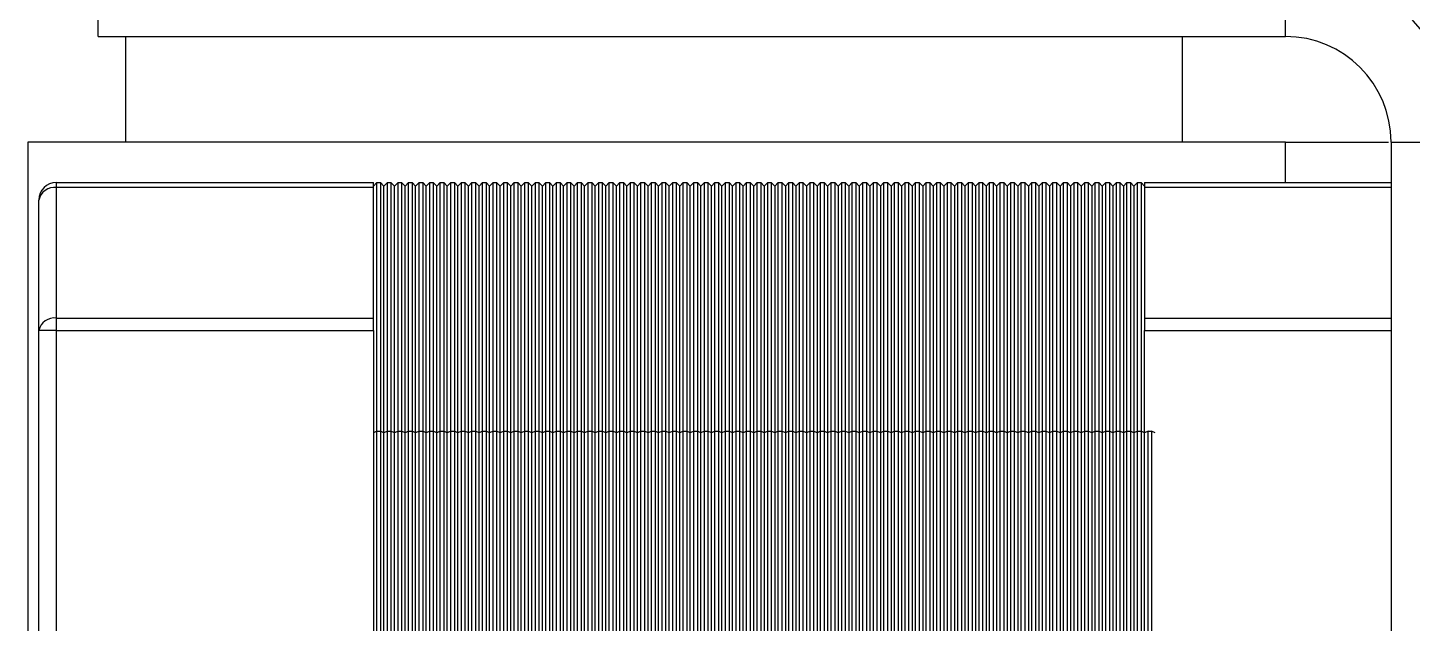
# Model space of a CAD drawing. Header units: millimetres. Extents: x -358 to 836, y 5 to 1249.
# Drawn here: x 253.97 to 293.29, y 1176.97 to 1193.9 of the extents above; entities that cross this region are included whole.
import ezdxf

# ---------------------------------------------------------------- set-up
doc = ezdxf.new("R2010")
doc.units = ezdxf.units.MM

msp = doc.modelspace()

# ---------------------------------------------------------------- linework, layer by layer
at = {"color": 7, "linetype": 'Continuous', "lineweight": 25}
for p, q in [((255.971, 1193.645), (255.971, 1195.645)), ((289.688, 1193.645), (289.688, 1195.645)), ((255.971, 1193.645), (289.688, 1193.645)), ((256.755, 1190.645), (256.755, 1193.645)), ((286.755, 1193.645), (286.755, 1190.645)), ((253.971, 1190.645), (253.971, 1140.148)), ((289.688, 1190.645), (253.971, 1190.645)), ((289.688, 1190.645), (292.612, 1190.645)), ((292.688, 1190.645), (292.688, 1147.345)), ((292.688, 1190.645), (293.897, 1190.645)), ((254.788, 1189.349), (254.788, 1189.495)), ((254.788, 1189.495), (263.788, 1189.495)), ((263.888, 1189.495), (263.788, 1189.395)), ((263.788, 1189.349), (263.788, 1189.495)), ((263.888, 1182.424), (263.888, 1189.495)), ((263.888, 1189.495), (263.988, 1189.495)), ((263.988, 1189.495), (263.988, 1182.424)), ((264.088, 1189.395), (263.988, 1189.495)), ((264.188, 1189.495), (264.088, 1189.395)), ((264.188, 1182.424), (264.188, 1189.495)), ((264.188, 1189.495), (264.288, 1189.495)), ((264.288, 1189.495), (264.288, 1182.424)), ((264.388, 1189.395), (264.288, 1189.495)), ((264.488, 1189.495), (264.388, 1189.395)), ((264.488, 1182.424), (264.488, 1189.495)), ((264.488, 1189.495), (264.588, 1189.495)), ((264.588, 1189.495), (264.588, 1182.424)), ((264.688, 1189.395), (264.588, 1189.495)), ((264.788, 1189.495), (264.688, 1189.395)), ((264.788, 1182.424), (264.788, 1189.495)), ((264.788, 1189.495), (264.888, 1189.495)), ((264.888, 1189.495), (264.888, 1182.424)), ((264.988, 1189.395), (264.888, 1189.495)), ((265.088, 1189.495), (264.988, 1189.395)), ((265.088, 1182.424), (265.088, 1189.495)), ((265.088, 1189.495), (265.188, 1189.495)), ((265.188, 1189.495), (265.188, 1182.424)), ((265.288, 1189.395), (265.188, 1189.495)), ((265.388, 1189.495), (265.288, 1189.395)), ((265.388, 1182.424), (265.388, 1189.495)), ((265.388, 1189.495), (265.488, 1189.495)), ((265.488, 1189.495), (265.488, 1182.424)), ((265.588, 1189.395), (265.488, 1189.495)), ((265.688, 1189.495), (265.588, 1189.395)), ((265.688, 1182.424), (265.688, 1189.495)), ((265.688, 1189.495), (265.788, 1189.495)), ((265.788, 1189.495), (265.788, 1182.424)), ((265.888, 1189.395), (265.788, 1189.495)), ((265.988, 1189.495), (265.888, 1189.395)), ((265.988, 1182.424), (265.988, 1189.495)), ((265.988, 1189.495), (266.088, 1189.495)), ((266.088, 1189.495), (266.088, 1182.424)), ((266.188, 1189.395), (266.088, 1189.495)), ((266.288, 1189.495), (266.188, 1189.395)), ((266.288, 1182.424), (266.288, 1189.495)), ((266.288, 1189.495), (266.388, 1189.495)), ((266.388, 1189.495), (266.388, 1182.424)), ((266.488, 1189.395), (266.388, 1189.495)), ((266.588, 1189.495), (266.488, 1189.395)), ((266.588, 1182.424), (266.588, 1189.495)), ((266.588, 1189.495), (266.688, 1189.495)), ((266.688, 1189.495), (266.688, 1182.424)), ((266.788, 1189.395), (266.688, 1189.495)), ((266.888, 1189.495), (266.788, 1189.395)), ((266.888, 1182.424), (266.888, 1189.495)), ((266.888, 1189.495), (266.988, 1189.495)), ((266.988, 1189.495), (266.988, 1182.424)), ((267.088, 1189.395), (266.988, 1189.495)), ((267.188, 1189.495), (267.088, 1189.395)), ((267.188, 1182.424), (267.188, 1189.495)), ((267.188, 1189.495), (267.288, 1189.495)), ((267.288, 1189.495), (267.288, 1182.424)), ((267.388, 1189.395), (267.288, 1189.495)), ((267.488, 1189.495), (267.388, 1189.395)), ((267.488, 1182.424), (267.488, 1189.495)), ((267.488, 1189.495), (267.588, 1189.495)), ((267.588, 1189.495), (267.588, 1182.424)), ((267.688, 1189.395), (267.588, 1189.495)), ((267.788, 1189.495), (267.688, 1189.395)), ((267.788, 1182.424), (267.788, 1189.495)), ((267.788, 1189.495), (267.888, 1189.495)), ((267.888, 1189.495), (267.888, 1182.424)), ((267.988, 1189.395), (267.888, 1189.495)), ((268.088, 1189.495), (267.988, 1189.395)), ((268.088, 1182.424), (268.088, 1189.495)), ((268.088, 1189.495), (268.188, 1189.495)), ((268.188, 1189.495), (268.188, 1182.424)), ((268.288, 1189.395), (268.188, 1189.495)), ((268.388, 1189.495), (268.288, 1189.395)), ((268.388, 1182.424), (268.388, 1189.495)), ((268.388, 1189.495), (268.488, 1189.495)), ((268.488, 1189.495), (268.488, 1182.424)), ((268.588, 1189.395), (268.488, 1189.495)), ((268.688, 1189.495), (268.588, 1189.395)), ((268.688, 1182.424), (268.688, 1189.495)), ((268.688, 1189.495), (268.788, 1189.495)), ((268.788, 1189.495), (268.788, 1182.424)), ((268.888, 1189.395), (268.788, 1189.495)), ((268.988, 1189.495), (268.888, 1189.395)), ((268.988, 1182.424), (268.988, 1189.495)), ((268.988, 1189.495), (269.088, 1189.495)), ((269.088, 1189.495), (269.088, 1182.424)), ((269.188, 1189.395), (269.088, 1189.495)), ((269.288, 1189.495), (269.188, 1189.395)), ((269.288, 1182.424), (269.288, 1189.495)), ((269.288, 1189.495), (269.388, 1189.495)), ((269.388, 1189.495), (269.388, 1182.424)), ((269.488, 1189.395), (269.388, 1189.495)), ((269.588, 1189.495), (269.488, 1189.395)), ((269.588, 1182.424), (269.588, 1189.495)), ((269.588, 1189.495), (269.688, 1189.495)), ((269.688, 1189.495), (269.688, 1182.424)), ((269.788, 1189.395), (269.688, 1189.495)), ((269.888, 1189.495), (269.788, 1189.395)), ((269.888, 1182.424), (269.888, 1189.495)), ((269.888, 1189.495), (269.988, 1189.495)), ((269.988, 1189.495), (269.988, 1182.424)), ((270.088, 1189.395), (269.988, 1189.495)), ((270.188, 1189.495), (270.088, 1189.395)), ((270.188, 1182.424), (270.188, 1189.495)), ((270.188, 1189.495), (270.288, 1189.495)), ((270.288, 1189.495), (270.288, 1182.424)), ((270.388, 1189.395), (270.288, 1189.495)), ((270.488, 1189.495), (270.388, 1189.395)), ((270.488, 1182.424), (270.488, 1189.495)), ((270.488, 1189.495), (270.588, 1189.495)), ((270.588, 1189.495), (270.588, 1182.424)), ((270.688, 1189.395), (270.588, 1189.495)), ((270.788, 1189.495), (270.688, 1189.395)), ((270.788, 1182.424), (270.788, 1189.495)), ((270.788, 1189.495), (270.888, 1189.495)), ((270.888, 1189.495), (270.888, 1182.424)), ((270.988, 1189.395), (270.888, 1189.495)), ((271.088, 1189.495), (270.988, 1189.395)), ((271.088, 1182.424), (271.088, 1189.495)), ((271.088, 1189.495), (271.188, 1189.495)), ((271.188, 1189.495), (271.188, 1182.424)), ((271.288, 1189.395), (271.188, 1189.495)), ((271.388, 1189.495), (271.288, 1189.395)), ((271.388, 1182.424), (271.388, 1189.495)), ((271.388, 1189.495), (271.488, 1189.495)), ((271.488, 1189.495), (271.488, 1182.424)), ((271.588, 1189.395), (271.488, 1189.495)), ((271.688, 1189.495), (271.588, 1189.395)), ((271.688, 1182.424), (271.688, 1189.495)), ((271.688, 1189.495), (271.788, 1189.495)), ((271.788, 1189.495), (271.788, 1182.424)), ((271.888, 1189.395), (271.788, 1189.495)), ((271.988, 1189.495), (271.888, 1189.395)), ((271.988, 1182.424), (271.988, 1189.495)), ((271.988, 1189.495), (272.088, 1189.495)), ((272.088, 1189.495), (272.088, 1182.424)), ((272.188, 1189.395), (272.088, 1189.495)), ((272.288, 1189.495), (272.188, 1189.395)), ((272.288, 1182.424), (272.288, 1189.495)), ((272.288, 1189.495), (272.388, 1189.495)), ((272.388, 1189.495), (272.388, 1182.424)), ((272.488, 1189.395), (272.388, 1189.495)), ((272.588, 1189.495), (272.488, 1189.395)), ((272.588, 1182.424), (272.588, 1189.495)), ((272.588, 1189.495), (272.688, 1189.495)), ((272.688, 1189.495), (272.688, 1182.424)), ((272.788, 1189.395), (272.688, 1189.495)), ((272.888, 1189.495), (272.788, 1189.395)), ((272.888, 1182.424), (272.888, 1189.495)), ((272.888, 1189.495), (272.988, 1189.495)), ((272.988, 1189.495), (272.988, 1182.424)), ((273.088, 1189.395), (272.988, 1189.495)), ((273.188, 1189.495), (273.088, 1189.395)), ((273.188, 1182.424), (273.188, 1189.495)), ((273.188, 1189.495), (273.288, 1189.495)), ((273.288, 1189.495), (273.288, 1182.424)), ((273.388, 1189.395), (273.288, 1189.495)), ((273.488, 1189.495), (273.388, 1189.395)), ((273.488, 1182.424), (273.488, 1189.495)), ((273.488, 1189.495), (273.588, 1189.495)), ((273.588, 1189.495), (273.588, 1182.424)), ((273.688, 1189.395), (273.588, 1189.495)), ((273.788, 1189.495), (273.688, 1189.395)), ((273.788, 1182.424), (273.788, 1189.495)), ((273.788, 1189.495), (273.888, 1189.495)), ((273.888, 1189.495), (273.888, 1182.424)), ((273.988, 1189.395), (273.888, 1189.495)), ((274.088, 1189.495), (273.988, 1189.395)), ((274.088, 1182.424), (274.088, 1189.495)), ((274.088, 1189.495), (274.188, 1189.495)), ((274.188, 1189.495), (274.188, 1182.424)), ((274.288, 1189.395), (274.188, 1189.495)), ((274.388, 1189.495), (274.288, 1189.395)), ((274.388, 1182.424), (274.388, 1189.495)), ((274.388, 1189.495), (274.488, 1189.495)), ((274.488, 1189.495), (274.488, 1182.424)), ((274.588, 1189.395), (274.488, 1189.495)), ((274.688, 1189.495), (274.588, 1189.395)), ((274.688, 1182.424), (274.688, 1189.495)), ((274.688, 1189.495), (274.788, 1189.495)), ((274.788, 1189.495), (274.788, 1182.424)), ((274.888, 1189.395), (274.788, 1189.495)), ((274.988, 1189.495), (274.888, 1189.395)), ((274.988, 1182.424), (274.988, 1189.495)), ((274.988, 1189.495), (275.088, 1189.495)), ((275.088, 1189.495), (275.088, 1182.424)), ((275.188, 1189.395), (275.088, 1189.495)), ((275.288, 1189.495), (275.188, 1189.395)), ((275.288, 1182.424), (275.288, 1189.495)), ((275.288, 1189.495), (275.388, 1189.495)), ((275.388, 1189.495), (275.388, 1182.424)), ((275.488, 1189.395), (275.388, 1189.495)), ((275.588, 1189.495), (275.488, 1189.395)), ((275.588, 1182.424), (275.588, 1189.495)), ((275.588, 1189.495), (275.688, 1189.495)), ((275.688, 1189.495), (275.688, 1182.424)), ((275.788, 1189.395), (275.688, 1189.495)), ((275.888, 1189.495), (275.788, 1189.395)), ((275.888, 1182.424), (275.888, 1189.495)), ((275.888, 1189.495), (275.988, 1189.495)), ((275.988, 1189.495), (275.988, 1182.424)), ((276.088, 1189.395), (275.988, 1189.495)), ((276.188, 1189.495), (276.088, 1189.395)), ((276.188, 1182.424), (276.188, 1189.495)), ((276.188, 1189.495), (276.288, 1189.495)), ((276.288, 1189.495), (276.288, 1182.424)), ((276.388, 1189.395), (276.288, 1189.495)), ((276.488, 1189.495), (276.388, 1189.395)), ((276.488, 1182.424), (276.488, 1189.495)), ((276.488, 1189.495), (276.588, 1189.495)), ((276.588, 1189.495), (276.588, 1182.424)), ((276.688, 1189.395), (276.588, 1189.495)), ((276.788, 1189.495), (276.688, 1189.395)), ((276.788, 1182.424), (276.788, 1189.495)), ((276.788, 1189.495), (276.888, 1189.495)), ((276.888, 1189.495), (276.888, 1182.424)), ((276.988, 1189.395), (276.888, 1189.495)), ((277.088, 1189.495), (276.988, 1189.395)), ((277.088, 1182.424), (277.088, 1189.495)), ((277.088, 1189.495), (277.188, 1189.495)), ((277.188, 1189.495), (277.188, 1182.424)), ((277.288, 1189.395), (277.188, 1189.495)), ((277.388, 1189.495), (277.288, 1189.395)), ((277.388, 1182.424), (277.388, 1189.495)), ((277.388, 1189.495), (277.488, 1189.495)), ((277.488, 1189.495), (277.488, 1182.424)), ((277.588, 1189.395), (277.488, 1189.495)), ((277.688, 1189.495), (277.588, 1189.395)), ((277.688, 1182.424), (277.688, 1189.495)), ((277.688, 1189.495), (277.788, 1189.495)), ((277.788, 1189.495), (277.788, 1182.424)), ((277.888, 1189.395), (277.788, 1189.495)), ((277.988, 1189.495), (277.888, 1189.395)), ((277.988, 1182.424), (277.988, 1189.495)), ((277.988, 1189.495), (278.088, 1189.495)), ((278.088, 1189.495), (278.088, 1182.424)), ((278.188, 1189.395), (278.088, 1189.495)), ((278.288, 1189.495), (278.188, 1189.395)), ((278.288, 1182.424), (278.288, 1189.495)), ((278.288, 1189.495), (278.388, 1189.495)), ((278.388, 1189.495), (278.388, 1182.424)), ((278.488, 1189.395), (278.388, 1189.495)), ((278.588, 1189.495), (278.488, 1189.395)), ((278.588, 1182.424), (278.588, 1189.495)), ((278.588, 1189.495), (278.688, 1189.495)), ((278.688, 1189.495), (278.688, 1182.424)), ((278.788, 1189.395), (278.688, 1189.495)), ((278.888, 1189.495), (278.788, 1189.395)), ((278.888, 1182.424), (278.888, 1189.495)), ((278.888, 1189.495), (278.988, 1189.495)), ((278.988, 1189.495), (278.988, 1182.424)), ((279.088, 1189.395), (278.988, 1189.495)), ((279.188, 1189.495), (279.088, 1189.395)), ((279.188, 1182.424), (279.188, 1189.495)), ((279.188, 1189.495), (279.288, 1189.495)), ((279.288, 1189.495), (279.288, 1182.424)), ((279.388, 1189.395), (279.288, 1189.495)), ((279.488, 1189.495), (279.388, 1189.395)), ((279.488, 1182.424), (279.488, 1189.495)), ((279.488, 1189.495), (279.588, 1189.495)), ((279.588, 1189.495), (279.588, 1182.424)), ((279.688, 1189.395), (279.588, 1189.495)), ((279.788, 1189.495), (279.688, 1189.395)), ((279.788, 1182.424), (279.788, 1189.495)), ((279.788, 1189.495), (279.888, 1189.495)), ((279.888, 1189.495), (279.888, 1182.424)), ((279.988, 1189.395), (279.888, 1189.495)), ((280.088, 1189.495), (279.988, 1189.395)), ((280.088, 1182.424), (280.088, 1189.495)), ((280.088, 1189.495), (280.188, 1189.495)), ((280.188, 1189.495), (280.188, 1182.424)), ((280.288, 1189.395), (280.188, 1189.495)), ((280.388, 1189.495), (280.288, 1189.395)), ((280.388, 1182.424), (280.388, 1189.495)), ((280.388, 1189.495), (280.488, 1189.495)), ((280.488, 1189.495), (280.488, 1182.424)), ((280.588, 1189.395), (280.488, 1189.495)), ((280.688, 1189.495), (280.588, 1189.395)), ((280.688, 1182.424), (280.688, 1189.495)), ((280.688, 1189.495), (280.788, 1189.495)), ((280.788, 1189.495), (280.788, 1182.424)), ((280.888, 1189.395), (280.788, 1189.495)), ((280.988, 1189.495), (280.888, 1189.395)), ((280.988, 1182.424), (280.988, 1189.495)), ((280.988, 1189.495), (281.088, 1189.495)), ((281.088, 1189.495), (281.088, 1182.424)), ((281.188, 1189.395), (281.088, 1189.495)), ((281.288, 1189.495), (281.188, 1189.395)), ((281.288, 1182.424), (281.288, 1189.495)), ((281.288, 1189.495), (281.388, 1189.495)), ((281.388, 1189.495), (281.388, 1182.424)), ((281.488, 1189.395), (281.388, 1189.495)), ((281.588, 1189.495), (281.488, 1189.395)), ((281.588, 1182.424), (281.588, 1189.495)), ((281.588, 1189.495), (281.688, 1189.495)), ((281.688, 1189.495), (281.688, 1182.424)), ((281.788, 1189.395), (281.688, 1189.495)), ((281.888, 1189.495), (281.788, 1189.395)), ((281.888, 1182.424), (281.888, 1189.495)), ((281.888, 1189.495), (281.988, 1189.495)), ((281.988, 1189.495), (281.988, 1182.424)), ((282.088, 1189.395), (281.988, 1189.495)), ((282.188, 1189.495), (282.088, 1189.395)), ((282.188, 1182.424), (282.188, 1189.495)), ((282.188, 1189.495), (282.288, 1189.495)), ((282.288, 1189.495), (282.288, 1182.424)), ((282.388, 1189.395), (282.288, 1189.495)), ((282.488, 1189.495), (282.388, 1189.395)), ((282.488, 1182.424), (282.488, 1189.495)), ((282.488, 1189.495), (282.588, 1189.495)), ((282.588, 1189.495), (282.588, 1182.424)), ((282.688, 1189.395), (282.588, 1189.495)), ((282.788, 1189.495), (282.688, 1189.395)), ((282.788, 1182.424), (282.788, 1189.495)), ((282.788, 1189.495), (282.888, 1189.495)), ((282.888, 1189.495), (282.888, 1182.424)), ((282.988, 1189.395), (282.888, 1189.495)), ((283.088, 1189.495), (282.988, 1189.395)), ((283.088, 1182.424), (283.088, 1189.495)), ((283.088, 1189.495), (283.188, 1189.495)), ((283.188, 1189.495), (283.188, 1182.424)), ((283.288, 1189.395), (283.188, 1189.495)), ((283.388, 1189.495), (283.288, 1189.395)), ((283.388, 1182.424), (283.388, 1189.495)), ((283.388, 1189.495), (283.488, 1189.495)), ((283.488, 1189.495), (283.488, 1182.424)), ((283.588, 1189.395), (283.488, 1189.495)), ((283.688, 1189.495), (283.588, 1189.395)), ((283.688, 1182.424), (283.688, 1189.495)), ((283.688, 1189.495), (283.788, 1189.495)), ((283.788, 1189.495), (283.788, 1182.424)), ((283.888, 1189.395), (283.788, 1189.495)), ((283.988, 1189.495), (283.888, 1189.395)), ((283.988, 1182.424), (283.988, 1189.495)), ((283.988, 1189.495), (284.088, 1189.495)), ((284.088, 1189.495), (284.088, 1182.424)), ((284.188, 1189.395), (284.088, 1189.495)), ((284.288, 1189.495), (284.188, 1189.395)), ((284.288, 1182.424), (284.288, 1189.495)), ((284.288, 1189.495), (284.388, 1189.495)), ((284.388, 1189.495), (284.388, 1182.424)), ((284.488, 1189.395), (284.388, 1189.495)), ((284.588, 1189.495), (284.488, 1189.395)), ((284.588, 1182.424), (284.588, 1189.495)), ((284.588, 1189.495), (284.688, 1189.495)), ((284.688, 1189.495), (284.688, 1182.424)), ((284.788, 1189.395), (284.688, 1189.495)), ((284.888, 1189.495), (284.788, 1189.395)), ((284.888, 1182.424), (284.888, 1189.495)), ((284.888, 1189.495), (284.988, 1189.495)), ((284.988, 1189.495), (284.988, 1182.424)), ((285.088, 1189.395), (284.988, 1189.495)), ((285.188, 1189.495), (285.088, 1189.395)), ((285.188, 1182.424), (285.188, 1189.495)), ((285.188, 1189.495), (285.288, 1189.495)), ((285.288, 1189.495), (285.288, 1182.424)), ((285.388, 1189.395), (285.288, 1189.495)), ((285.488, 1189.495), (285.388, 1189.395)), ((285.488, 1182.424), (285.488, 1189.495)), ((285.488, 1189.495), (285.588, 1189.495)), ((285.588, 1189.495), (285.588, 1182.424)), ((285.688, 1189.395), (285.588, 1189.495)), ((285.688, 1189.495), (292.688, 1189.495)), ((285.688, 1189.495), (285.688, 1189.349)), ((254.788, 1185.642), (254.788, 1189.349)), ((263.788, 1189.349), (254.788, 1189.349)), ((263.788, 1185.642), (263.788, 1189.349)), ((264.088, 1182.383), (264.088, 1189.395)), ((264.388, 1182.383), (264.388, 1189.395)), ((264.688, 1182.383), (264.688, 1189.395)), ((264.988, 1182.383), (264.988, 1189.395)), ((265.288, 1182.383), (265.288, 1189.395)), ((265.588, 1182.383), (265.588, 1189.395)), ((265.888, 1182.383), (265.888, 1189.395)), ((266.188, 1182.383), (266.188, 1189.395)), ((266.488, 1182.383), (266.488, 1189.395)), ((266.788, 1182.383), (266.788, 1189.395)), ((267.088, 1182.383), (267.088, 1189.395)), ((267.388, 1182.383), (267.388, 1189.395)), ((267.688, 1182.383), (267.688, 1189.395)), ((267.988, 1182.383), (267.988, 1189.395)), ((268.288, 1182.383), (268.288, 1189.395)), ((268.588, 1182.383), (268.588, 1189.395)), ((268.888, 1182.383), (268.888, 1189.395)), ((269.188, 1182.383), (269.188, 1189.395)), ((269.488, 1182.383), (269.488, 1189.395)), ((269.788, 1182.383), (269.788, 1189.395)), ((270.088, 1182.383), (270.088, 1189.395)), ((270.388, 1182.383), (270.388, 1189.395)), ((270.688, 1182.383), (270.688, 1189.395)), ((270.988, 1182.383), (270.988, 1189.395)), ((271.288, 1182.383), (271.288, 1189.395)), ((271.588, 1182.383), (271.588, 1189.395)), ((271.888, 1182.383), (271.888, 1189.395)), ((272.188, 1182.383), (272.188, 1189.395)), ((272.488, 1182.383), (272.488, 1189.395)), ((272.788, 1182.383), (272.788, 1189.395)), ((273.088, 1182.383), (273.088, 1189.395)), ((273.388, 1182.383), (273.388, 1189.395)), ((273.688, 1182.383), (273.688, 1189.395)), ((273.988, 1182.383), (273.988, 1189.395)), ((274.288, 1182.383), (274.288, 1189.395)), ((274.588, 1182.383), (274.588, 1189.395)), ((274.888, 1189.395), (274.888, 1182.383)), ((275.188, 1189.395), (275.188, 1182.383)), ((275.488, 1189.395), (275.488, 1182.383)), ((275.788, 1189.395), (275.788, 1182.383)), ((276.088, 1189.395), (276.088, 1182.383)), ((276.388, 1189.395), (276.388, 1182.383)), ((276.688, 1189.395), (276.688, 1182.383)), ((276.988, 1189.395), (276.988, 1182.383)), ((277.288, 1189.395), (277.288, 1182.383)), ((277.588, 1189.395), (277.588, 1182.383)), ((277.888, 1189.395), (277.888, 1182.383)), ((278.188, 1189.395), (278.188, 1182.383)), ((278.488, 1189.395), (278.488, 1182.383)), ((278.788, 1189.395), (278.788, 1182.383)), ((279.088, 1189.395), (279.088, 1182.383)), ((279.388, 1189.395), (279.388, 1182.383)), ((279.688, 1189.395), (279.688, 1182.383)), ((279.988, 1189.395), (279.988, 1182.383)), ((280.288, 1189.395), (280.288, 1182.383)), ((280.588, 1189.395), (280.588, 1182.383)), ((280.888, 1189.395), (280.888, 1182.383)), ((281.188, 1189.395), (281.188, 1182.383)), ((281.488, 1189.395), (281.488, 1182.383)), ((281.788, 1189.395), (281.788, 1182.383)), ((282.088, 1189.395), (282.088, 1182.383)), ((282.388, 1189.395), (282.388, 1182.383)), ((282.688, 1189.395), (282.688, 1182.383)), ((282.988, 1189.395), (282.988, 1182.383)), ((283.288, 1189.395), (283.288, 1182.383)), ((283.588, 1189.395), (283.588, 1182.383)), ((283.888, 1189.395), (283.888, 1182.383)), ((284.188, 1189.395), (284.188, 1182.383)), ((284.488, 1189.395), (284.488, 1182.383)), ((284.788, 1189.395), (284.788, 1182.383)), ((285.088, 1189.395), (285.088, 1182.383)), ((285.388, 1189.395), (285.388, 1182.383)), ((292.688, 1189.349), (285.688, 1189.349)), ((285.688, 1189.349), (285.688, 1185.642)), ((254.288, 1185.288), (254.288, 1188.995)), ((254.788, 1185.479), (254.788, 1185.642)), ((254.788, 1185.642), (263.788, 1185.642)), ((263.788, 1185.288), (263.788, 1185.642)), ((285.688, 1185.642), (292.688, 1185.642)), ((285.688, 1185.642), (285.688, 1185.288)), ((254.788, 1185.288), (254.288, 1185.288)), ((254.288, 1175.995), (254.288, 1185.288)), ((254.788, 1185.288), (254.788, 1185.479)), ((254.788, 1185.288), (263.788, 1185.288)), ((254.788, 1176.495), (254.788, 1185.288)), ((263.788, 1185.288), (263.788, 1176.495)), ((285.688, 1185.288), (292.688, 1185.288)), ((285.688, 1151.702), (285.688, 1185.288)), ((263.888, 1182.424), (263.788, 1182.383)), ((263.888, 1154.566), (263.888, 1182.424)), ((263.888, 1182.424), (263.988, 1182.424)), ((263.988, 1182.424), (263.988, 1154.566)), ((264.088, 1182.383), (263.988, 1182.424)), ((264.188, 1182.424), (264.088, 1182.383)), ((264.088, 1154.608), (264.088, 1182.383)), ((264.188, 1154.566), (264.188, 1182.424)), ((264.188, 1182.424), (264.288, 1182.424)), ((264.288, 1182.424), (264.288, 1154.566)), ((264.388, 1182.383), (264.288, 1182.424)), ((264.488, 1182.424), (264.388, 1182.383)), ((264.388, 1154.608), (264.388, 1182.383)), ((264.488, 1154.566), (264.488, 1182.424)), ((264.488, 1182.424), (264.588, 1182.424)), ((264.588, 1182.424), (264.588, 1154.566)), ((264.688, 1182.383), (264.588, 1182.424)), ((264.788, 1182.424), (264.688, 1182.383)), ((264.688, 1154.608), (264.688, 1182.383)), ((264.788, 1154.566), (264.788, 1182.424)), ((264.788, 1182.424), (264.888, 1182.424)), ((264.888, 1182.424), (264.888, 1154.566)), ((264.988, 1182.383), (264.888, 1182.424)), ((265.088, 1182.424), (264.988, 1182.383)), ((264.988, 1154.608), (264.988, 1182.383)), ((265.088, 1154.566), (265.088, 1182.424)), ((265.088, 1182.424), (265.188, 1182.424)), ((265.188, 1182.424), (265.188, 1154.566)), ((265.288, 1182.383), (265.188, 1182.424)), ((265.388, 1182.424), (265.288, 1182.383)), ((265.288, 1154.608), (265.288, 1182.383)), ((265.388, 1154.566), (265.388, 1182.424)), ((265.388, 1182.424), (265.488, 1182.424)), ((265.488, 1182.424), (265.488, 1154.566)), ((265.588, 1182.383), (265.488, 1182.424)), ((265.688, 1182.424), (265.588, 1182.383)), ((265.588, 1154.608), (265.588, 1182.383)), ((265.688, 1154.566), (265.688, 1182.424)), ((265.688, 1182.424), (265.788, 1182.424)), ((265.788, 1182.424), (265.788, 1154.566)), ((265.888, 1182.383), (265.788, 1182.424)), ((265.988, 1182.424), (265.888, 1182.383)), ((265.888, 1154.608), (265.888, 1182.383)), ((265.988, 1154.566), (265.988, 1182.424)), ((265.988, 1182.424), (266.088, 1182.424)), ((266.088, 1182.424), (266.088, 1154.566)), ((266.188, 1182.383), (266.088, 1182.424)), ((266.288, 1182.424), (266.188, 1182.383)), ((266.188, 1154.608), (266.188, 1182.383)), ((266.288, 1154.566), (266.288, 1182.424)), ((266.288, 1182.424), (266.388, 1182.424)), ((266.388, 1182.424), (266.388, 1154.566)), ((266.488, 1182.383), (266.388, 1182.424)), ((266.588, 1182.424), (266.488, 1182.383)), ((266.488, 1154.608), (266.488, 1182.383)), ((266.588, 1154.566), (266.588, 1182.424)), ((266.588, 1182.424), (266.688, 1182.424)), ((266.688, 1182.424), (266.688, 1154.566)), ((266.788, 1182.383), (266.688, 1182.424)), ((266.888, 1182.424), (266.788, 1182.383)), ((266.788, 1154.608), (266.788, 1182.383)), ((266.888, 1154.566), (266.888, 1182.424)), ((266.888, 1182.424), (266.988, 1182.424)), ((266.988, 1182.424), (266.988, 1154.566)), ((267.088, 1182.383), (266.988, 1182.424)), ((267.188, 1182.424), (267.088, 1182.383)), ((267.088, 1154.608), (267.088, 1182.383)), ((267.188, 1154.566), (267.188, 1182.424)), ((267.188, 1182.424), (267.288, 1182.424)), ((267.288, 1182.424), (267.288, 1154.566)), ((267.388, 1182.383), (267.288, 1182.424)), ((267.488, 1182.424), (267.388, 1182.383)), ((267.388, 1154.608), (267.388, 1182.383)), ((267.488, 1154.566), (267.488, 1182.424)), ((267.488, 1182.424), (267.588, 1182.424)), ((267.588, 1182.424), (267.588, 1154.566)), ((267.688, 1182.383), (267.588, 1182.424)), ((267.788, 1182.424), (267.688, 1182.383)), ((267.688, 1154.608), (267.688, 1182.383)), ((267.788, 1154.566), (267.788, 1182.424)), ((267.788, 1182.424), (267.888, 1182.424)), ((267.888, 1182.424), (267.888, 1154.566)), ((267.988, 1182.383), (267.888, 1182.424)), ((268.088, 1182.424), (267.988, 1182.383)), ((267.988, 1154.608), (267.988, 1182.383)), ((268.088, 1154.566), (268.088, 1182.424)), ((268.088, 1182.424), (268.188, 1182.424)), ((268.188, 1182.424), (268.188, 1154.566)), ((268.288, 1182.383), (268.188, 1182.424)), ((268.388, 1182.424), (268.288, 1182.383)), ((268.288, 1154.608), (268.288, 1182.383)), ((268.388, 1154.566), (268.388, 1182.424)), ((268.388, 1182.424), (268.488, 1182.424)), ((268.488, 1182.424), (268.488, 1154.566)), ((268.588, 1182.383), (268.488, 1182.424)), ((268.688, 1182.424), (268.588, 1182.383)), ((268.588, 1154.608), (268.588, 1182.383)), ((268.688, 1154.566), (268.688, 1182.424)), ((268.688, 1182.424), (268.788, 1182.424)), ((268.788, 1182.424), (268.788, 1154.566)), ((268.888, 1182.383), (268.788, 1182.424)), ((268.988, 1182.424), (268.888, 1182.383)), ((268.888, 1154.608), (268.888, 1182.383)), ((268.988, 1154.566), (268.988, 1182.424)), ((268.988, 1182.424), (269.088, 1182.424)), ((269.088, 1182.424), (269.088, 1154.566)), ((269.188, 1182.383), (269.088, 1182.424)), ((269.288, 1182.424), (269.188, 1182.383)), ((269.188, 1154.608), (269.188, 1182.383)), ((269.288, 1154.566), (269.288, 1182.424)), ((269.288, 1182.424), (269.388, 1182.424)), ((269.388, 1182.424), (269.388, 1154.566)), ((269.488, 1182.383), (269.388, 1182.424)), ((269.588, 1182.424), (269.488, 1182.383)), ((269.488, 1154.608), (269.488, 1182.383)), ((269.588, 1154.566), (269.588, 1182.424)), ((269.588, 1182.424), (269.688, 1182.424)), ((269.688, 1182.424), (269.688, 1154.566)), ((269.788, 1182.383), (269.688, 1182.424)), ((269.888, 1182.424), (269.788, 1182.383)), ((269.788, 1154.608), (269.788, 1182.383)), ((269.888, 1154.566), (269.888, 1182.424)), ((269.888, 1182.424), (269.988, 1182.424)), ((269.988, 1182.424), (269.988, 1154.566)), ((270.088, 1182.383), (269.988, 1182.424)), ((270.188, 1182.424), (270.088, 1182.383)), ((270.088, 1154.608), (270.088, 1182.383)), ((270.188, 1154.566), (270.188, 1182.424)), ((270.188, 1182.424), (270.288, 1182.424)), ((270.288, 1182.424), (270.288, 1154.566)), ((270.388, 1182.383), (270.288, 1182.424)), ((270.488, 1182.424), (270.388, 1182.383)), ((270.388, 1154.608), (270.388, 1182.383)), ((270.488, 1154.566), (270.488, 1182.424)), ((270.488, 1182.424), (270.588, 1182.424)), ((270.588, 1182.424), (270.588, 1154.566)), ((270.688, 1182.383), (270.588, 1182.424)), ((270.788, 1182.424), (270.688, 1182.383)), ((270.688, 1154.608), (270.688, 1182.383)), ((270.788, 1154.566), (270.788, 1182.424)), ((270.788, 1182.424), (270.888, 1182.424)), ((270.888, 1182.424), (270.888, 1154.566)), ((270.988, 1182.383), (270.888, 1182.424)), ((271.088, 1182.424), (270.988, 1182.383)), ((270.988, 1154.608), (270.988, 1182.383)), ((271.088, 1154.566), (271.088, 1182.424)), ((271.088, 1182.424), (271.188, 1182.424)), ((271.188, 1182.424), (271.188, 1154.566)), ((271.288, 1182.383), (271.188, 1182.424)), ((271.388, 1182.424), (271.288, 1182.383)), ((271.288, 1154.608), (271.288, 1182.383)), ((271.388, 1154.566), (271.388, 1182.424)), ((271.388, 1182.424), (271.488, 1182.424)), ((271.488, 1182.424), (271.488, 1154.566)), ((271.588, 1182.383), (271.488, 1182.424)), ((271.688, 1182.424), (271.588, 1182.383)), ((271.588, 1154.608), (271.588, 1182.383)), ((271.688, 1154.566), (271.688, 1182.424)), ((271.688, 1182.424), (271.788, 1182.424)), ((271.788, 1182.424), (271.788, 1154.566)), ((271.888, 1182.383), (271.788, 1182.424)), ((271.988, 1182.424), (271.888, 1182.383)), ((271.888, 1154.608), (271.888, 1182.383)), ((271.988, 1154.566), (271.988, 1182.424)), ((271.988, 1182.424), (272.088, 1182.424)), ((272.088, 1182.424), (272.088, 1154.566)), ((272.188, 1182.383), (272.088, 1182.424)), ((272.288, 1182.424), (272.188, 1182.383)), ((272.188, 1154.608), (272.188, 1182.383)), ((272.288, 1154.566), (272.288, 1182.424)), ((272.288, 1182.424), (272.388, 1182.424)), ((272.388, 1182.424), (272.388, 1154.566)), ((272.488, 1182.383), (272.388, 1182.424)), ((272.588, 1182.424), (272.488, 1182.383)), ((272.488, 1154.608), (272.488, 1182.383)), ((272.588, 1154.566), (272.588, 1182.424)), ((272.588, 1182.424), (272.688, 1182.424)), ((272.688, 1182.424), (272.688, 1154.566)), ((272.788, 1182.383), (272.688, 1182.424)), ((272.888, 1182.424), (272.788, 1182.383)), ((272.788, 1154.608), (272.788, 1182.383)), ((272.888, 1154.566), (272.888, 1182.424)), ((272.888, 1182.424), (272.988, 1182.424)), ((272.988, 1182.424), (272.988, 1154.566)), ((273.088, 1182.383), (272.988, 1182.424)), ((273.188, 1182.424), (273.088, 1182.383)), ((273.088, 1154.608), (273.088, 1182.383)), ((273.188, 1154.566), (273.188, 1182.424)), ((273.188, 1182.424), (273.288, 1182.424)), ((273.288, 1182.424), (273.288, 1154.566)), ((273.388, 1182.383), (273.288, 1182.424)), ((273.488, 1182.424), (273.388, 1182.383)), ((273.388, 1154.608), (273.388, 1182.383)), ((273.488, 1154.566), (273.488, 1182.424)), ((273.488, 1182.424), (273.588, 1182.424)), ((273.588, 1182.424), (273.588, 1154.566)), ((273.688, 1182.383), (273.588, 1182.424)), ((273.788, 1182.424), (273.688, 1182.383)), ((273.688, 1154.608), (273.688, 1182.383)), ((273.788, 1154.566), (273.788, 1182.424)), ((273.788, 1182.424), (273.888, 1182.424)), ((273.888, 1182.424), (273.888, 1154.566)), ((273.988, 1182.383), (273.888, 1182.424)), ((274.088, 1182.424), (273.988, 1182.383)), ((273.988, 1154.608), (273.988, 1182.383)), ((274.088, 1154.566), (274.088, 1182.424)), ((274.088, 1182.424), (274.188, 1182.424)), ((274.188, 1182.424), (274.188, 1154.566)), ((274.288, 1182.383), (274.188, 1182.424)), ((274.388, 1182.424), (274.288, 1182.383)), ((274.288, 1154.608), (274.288, 1182.383)), ((274.388, 1154.566), (274.388, 1182.424)), ((274.388, 1182.424), (274.488, 1182.424)), ((274.488, 1182.424), (274.488, 1154.566)), ((274.588, 1182.383), (274.488, 1182.424)), ((274.688, 1182.424), (274.588, 1182.383)), ((274.588, 1154.608), (274.588, 1182.383)), ((274.688, 1154.566), (274.688, 1182.424)), ((274.688, 1182.424), (274.788, 1182.424)), ((274.788, 1182.424), (274.788, 1154.566)), ((274.888, 1182.383), (274.788, 1182.424)), ((274.988, 1182.424), (274.888, 1182.383)), ((274.888, 1182.383), (274.888, 1154.608)), ((274.988, 1154.566), (274.988, 1182.424)), ((274.988, 1182.424), (275.088, 1182.424)), ((275.088, 1182.424), (275.088, 1154.566)), ((275.188, 1182.383), (275.088, 1182.424)), ((275.288, 1182.424), (275.188, 1182.383)), ((275.188, 1182.383), (275.188, 1154.608)), ((275.288, 1154.566), (275.288, 1182.424)), ((275.288, 1182.424), (275.388, 1182.424)), ((275.388, 1182.424), (275.388, 1154.566)), ((275.488, 1182.383), (275.388, 1182.424)), ((275.588, 1182.424), (275.488, 1182.383)), ((275.488, 1182.383), (275.488, 1154.608)), ((275.588, 1154.566), (275.588, 1182.424)), ((275.588, 1182.424), (275.688, 1182.424)), ((275.688, 1182.424), (275.688, 1154.566)), ((275.788, 1182.383), (275.688, 1182.424)), ((275.888, 1182.424), (275.788, 1182.383)), ((275.788, 1182.383), (275.788, 1154.608)), ((275.888, 1154.566), (275.888, 1182.424)), ((275.888, 1182.424), (275.988, 1182.424)), ((275.988, 1182.424), (275.988, 1154.566)), ((276.088, 1182.383), (275.988, 1182.424)), ((276.188, 1182.424), (276.088, 1182.383)), ((276.088, 1182.383), (276.088, 1154.608)), ((276.188, 1154.566), (276.188, 1182.424)), ((276.188, 1182.424), (276.288, 1182.424)), ((276.288, 1182.424), (276.288, 1154.566)), ((276.388, 1182.383), (276.288, 1182.424)), ((276.488, 1182.424), (276.388, 1182.383)), ((276.388, 1182.383), (276.388, 1154.608)), ((276.488, 1154.566), (276.488, 1182.424)), ((276.488, 1182.424), (276.588, 1182.424)), ((276.588, 1182.424), (276.588, 1154.566)), ((276.688, 1182.383), (276.588, 1182.424)), ((276.788, 1182.424), (276.688, 1182.383)), ((276.688, 1182.383), (276.688, 1154.608)), ((276.788, 1154.566), (276.788, 1182.424)), ((276.788, 1182.424), (276.888, 1182.424)), ((276.888, 1182.424), (276.888, 1154.566)), ((276.988, 1182.383), (276.888, 1182.424)), ((277.088, 1182.424), (276.988, 1182.383)), ((276.988, 1182.383), (276.988, 1154.608)), ((277.088, 1154.566), (277.088, 1182.424)), ((277.088, 1182.424), (277.188, 1182.424)), ((277.188, 1182.424), (277.188, 1154.566)), ((277.288, 1182.383), (277.188, 1182.424)), ((277.388, 1182.424), (277.288, 1182.383)), ((277.288, 1182.383), (277.288, 1154.608)), ((277.388, 1154.566), (277.388, 1182.424)), ((277.388, 1182.424), (277.488, 1182.424)), ((277.488, 1182.424), (277.488, 1154.566)), ((277.588, 1182.383), (277.488, 1182.424)), ((277.688, 1182.424), (277.588, 1182.383)), ((277.588, 1182.383), (277.588, 1154.608)), ((277.688, 1154.566), (277.688, 1182.424)), ((277.688, 1182.424), (277.788, 1182.424)), ((277.788, 1182.424), (277.788, 1154.566)), ((277.888, 1182.383), (277.788, 1182.424)), ((277.988, 1182.424), (277.888, 1182.383)), ((277.888, 1182.383), (277.888, 1154.608)), ((277.988, 1154.566), (277.988, 1182.424)), ((277.988, 1182.424), (278.088, 1182.424)), ((278.088, 1182.424), (278.088, 1154.566)), ((278.188, 1182.383), (278.088, 1182.424)), ((278.288, 1182.424), (278.188, 1182.383)), ((278.188, 1182.383), (278.188, 1154.608)), ((278.288, 1154.566), (278.288, 1182.424)), ((278.288, 1182.424), (278.388, 1182.424)), ((278.388, 1182.424), (278.388, 1154.566)), ((278.488, 1182.383), (278.388, 1182.424)), ((278.588, 1182.424), (278.488, 1182.383)), ((278.488, 1182.383), (278.488, 1154.608)), ((278.588, 1154.566), (278.588, 1182.424)), ((278.588, 1182.424), (278.688, 1182.424)), ((278.688, 1182.424), (278.688, 1154.566)), ((278.788, 1182.383), (278.688, 1182.424)), ((278.888, 1182.424), (278.788, 1182.383)), ((278.788, 1182.383), (278.788, 1154.608)), ((278.888, 1154.566), (278.888, 1182.424)), ((278.888, 1182.424), (278.988, 1182.424)), ((278.988, 1182.424), (278.988, 1154.566)), ((279.088, 1182.383), (278.988, 1182.424)), ((279.188, 1182.424), (279.088, 1182.383)), ((279.088, 1182.383), (279.088, 1154.608)), ((279.188, 1154.566), (279.188, 1182.424)), ((279.188, 1182.424), (279.288, 1182.424)), ((279.288, 1182.424), (279.288, 1154.566)), ((279.388, 1182.383), (279.288, 1182.424)), ((279.488, 1182.424), (279.388, 1182.383)), ((279.388, 1182.383), (279.388, 1154.608)), ((279.488, 1154.566), (279.488, 1182.424)), ((279.488, 1182.424), (279.588, 1182.424)), ((279.588, 1182.424), (279.588, 1154.566)), ((279.688, 1182.383), (279.588, 1182.424)), ((279.788, 1182.424), (279.688, 1182.383)), ((279.688, 1182.383), (279.688, 1154.608)), ((279.788, 1154.566), (279.788, 1182.424)), ((279.788, 1182.424), (279.888, 1182.424)), ((279.888, 1182.424), (279.888, 1154.566)), ((279.988, 1182.383), (279.888, 1182.424)), ((280.088, 1182.424), (279.988, 1182.383)), ((279.988, 1182.383), (279.988, 1154.608)), ((280.088, 1154.566), (280.088, 1182.424)), ((280.088, 1182.424), (280.188, 1182.424)), ((280.188, 1182.424), (280.188, 1154.566)), ((280.288, 1182.383), (280.188, 1182.424)), ((280.388, 1182.424), (280.288, 1182.383)), ((280.288, 1182.383), (280.288, 1154.608)), ((280.388, 1154.566), (280.388, 1182.424)), ((280.388, 1182.424), (280.488, 1182.424)), ((280.488, 1182.424), (280.488, 1154.566)), ((280.588, 1182.383), (280.488, 1182.424)), ((280.688, 1182.424), (280.588, 1182.383)), ((280.588, 1182.383), (280.588, 1154.608)), ((280.688, 1154.566), (280.688, 1182.424)), ((280.688, 1182.424), (280.788, 1182.424)), ((280.788, 1182.424), (280.788, 1154.566)), ((280.888, 1182.383), (280.788, 1182.424)), ((280.988, 1182.424), (280.888, 1182.383)), ((280.888, 1182.383), (280.888, 1154.608)), ((280.988, 1154.566), (280.988, 1182.424)), ((280.988, 1182.424), (281.088, 1182.424)), ((281.088, 1182.424), (281.088, 1154.566)), ((281.188, 1182.383), (281.088, 1182.424)), ((281.288, 1182.424), (281.188, 1182.383)), ((281.188, 1182.383), (281.188, 1154.608)), ((281.288, 1154.566), (281.288, 1182.424)), ((281.288, 1182.424), (281.388, 1182.424)), ((281.388, 1182.424), (281.388, 1154.566)), ((281.488, 1182.383), (281.388, 1182.424)), ((281.588, 1182.424), (281.488, 1182.383)), ((281.488, 1182.383), (281.488, 1154.608)), ((281.588, 1154.566), (281.588, 1182.424)), ((281.588, 1182.424), (281.688, 1182.424)), ((281.688, 1182.424), (281.688, 1154.566)), ((281.788, 1182.383), (281.688, 1182.424)), ((281.888, 1182.424), (281.788, 1182.383)), ((281.788, 1182.383), (281.788, 1154.608)), ((281.888, 1154.566), (281.888, 1182.424)), ((281.888, 1182.424), (281.988, 1182.424)), ((281.988, 1182.424), (281.988, 1154.566)), ((282.088, 1182.383), (281.988, 1182.424)), ((282.188, 1182.424), (282.088, 1182.383)), ((282.088, 1182.383), (282.088, 1154.608)), ((282.188, 1154.566), (282.188, 1182.424)), ((282.188, 1182.424), (282.288, 1182.424)), ((282.288, 1182.424), (282.288, 1154.566)), ((282.388, 1182.383), (282.288, 1182.424)), ((282.488, 1182.424), (282.388, 1182.383)), ((282.388, 1182.383), (282.388, 1154.608)), ((282.488, 1154.566), (282.488, 1182.424)), ((282.488, 1182.424), (282.588, 1182.424)), ((282.588, 1182.424), (282.588, 1154.566)), ((282.688, 1182.383), (282.588, 1182.424)), ((282.788, 1182.424), (282.688, 1182.383)), ((282.688, 1182.383), (282.688, 1154.608)), ((282.788, 1154.566), (282.788, 1182.424)), ((282.788, 1182.424), (282.888, 1182.424)), ((282.888, 1182.424), (282.888, 1154.566)), ((282.988, 1182.383), (282.888, 1182.424)), ((283.088, 1182.424), (282.988, 1182.383)), ((282.988, 1182.383), (282.988, 1154.608)), ((283.088, 1154.566), (283.088, 1182.424)), ((283.088, 1182.424), (283.188, 1182.424)), ((283.188, 1182.424), (283.188, 1154.566)), ((283.288, 1182.383), (283.188, 1182.424)), ((283.388, 1182.424), (283.288, 1182.383)), ((283.288, 1182.383), (283.288, 1154.608)), ((283.388, 1154.566), (283.388, 1182.424)), ((283.388, 1182.424), (283.488, 1182.424)), ((283.488, 1182.424), (283.488, 1154.566)), ((283.588, 1182.383), (283.488, 1182.424)), ((283.688, 1182.424), (283.588, 1182.383)), ((283.588, 1182.383), (283.588, 1154.608)), ((283.688, 1154.566), (283.688, 1182.424)), ((283.688, 1182.424), (283.788, 1182.424)), ((283.788, 1182.424), (283.788, 1154.566)), ((283.888, 1182.383), (283.788, 1182.424)), ((283.988, 1182.424), (283.888, 1182.383)), ((283.888, 1182.383), (283.888, 1154.608)), ((283.988, 1154.566), (283.988, 1182.424)), ((283.988, 1182.424), (284.088, 1182.424)), ((284.088, 1182.424), (284.088, 1154.566)), ((284.188, 1182.383), (284.088, 1182.424)), ((284.288, 1182.424), (284.188, 1182.383)), ((284.188, 1182.383), (284.188, 1154.608)), ((284.288, 1154.566), (284.288, 1182.424)), ((284.288, 1182.424), (284.388, 1182.424)), ((284.388, 1182.424), (284.388, 1154.566)), ((284.488, 1182.383), (284.388, 1182.424)), ((284.588, 1182.424), (284.488, 1182.383)), ((284.488, 1182.383), (284.488, 1154.608)), ((284.588, 1154.566), (284.588, 1182.424)), ((284.588, 1182.424), (284.688, 1182.424)), ((284.688, 1182.424), (284.688, 1154.566)), ((284.788, 1182.383), (284.688, 1182.424)), ((284.888, 1182.424), (284.788, 1182.383)), ((284.788, 1182.383), (284.788, 1154.608)), ((284.888, 1154.566), (284.888, 1182.424)), ((284.888, 1182.424), (284.988, 1182.424)), ((284.988, 1182.424), (284.988, 1154.566)), ((285.088, 1182.383), (284.988, 1182.424)), ((285.188, 1182.424), (285.088, 1182.383)), ((285.088, 1182.383), (285.088, 1154.608)), ((285.188, 1154.566), (285.188, 1182.424)), ((285.188, 1182.424), (285.288, 1182.424)), ((285.288, 1182.424), (285.288, 1154.566)), ((285.388, 1182.383), (285.288, 1182.424)), ((285.488, 1182.424), (285.388, 1182.383)), ((285.388, 1182.383), (285.388, 1154.608)), ((285.488, 1154.566), (285.488, 1182.424)), ((285.488, 1182.424), (285.588, 1182.424)), ((285.588, 1182.424), (285.588, 1154.566)), ((285.688, 1182.383), (285.588, 1182.424)), ((285.788, 1182.424), (285.688, 1182.383)), ((285.788, 1154.566), (285.788, 1182.424)), ((285.788, 1182.424), (285.888, 1182.424)), ((285.888, 1182.424), (285.888, 1154.566)), ((285.988, 1182.383), (285.888, 1182.424))]:
    msp.add_line(p, q, dxfattribs=at)
at = {"color": 8, "linetype": 'Continuous', "lineweight": 25}
msp.add_line((289.688, 1189.495), (289.688, 1190.645), dxfattribs=at)
at = {"color": 7, "linetype": 'Continuous', "lineweight": 25}
for centre, radius, start, end in [((289.688, 1190.645), 5, 32.6647, 90), ((289.688, 1190.645), 3, 0, 90), ((254.788, 1188.995), 0.5, 90, 180), ((254.725, 1188.907), 0.446, 81.9508, 168.578), ((254.725, 1185.2), 0.446, 81.9506, 168.5779)]:
    msp.add_arc(centre, radius, start, end, dxfattribs=at)

doc.saveas('drawing.dxf')
